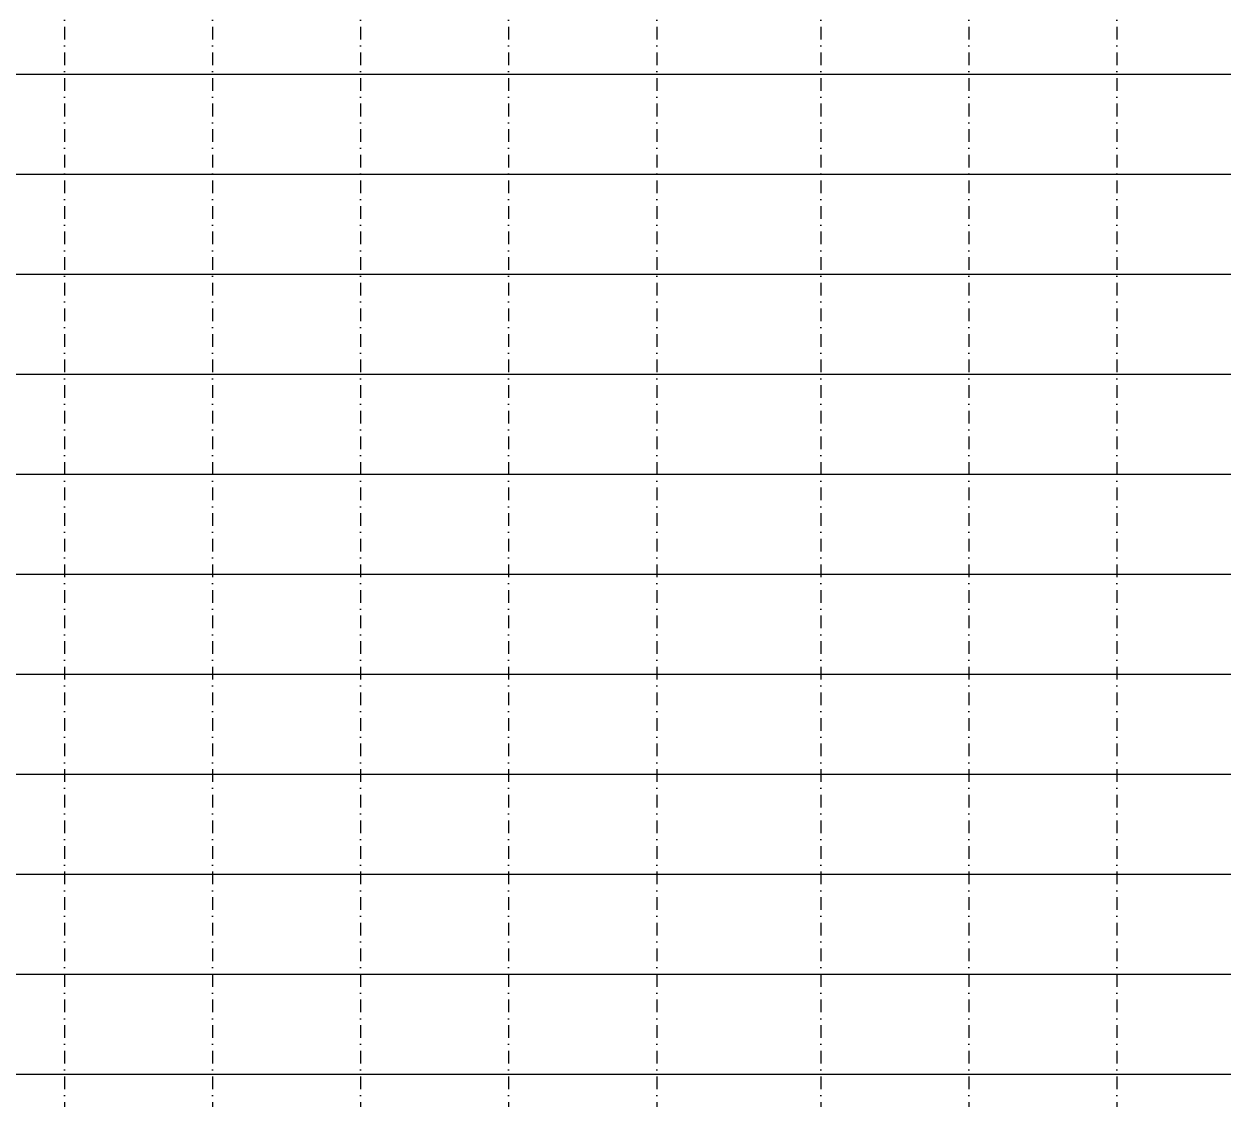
# Model space of a CAD drawing. Header units: metres. Extents: x -121 to 9872, y 3505 to 10721.
# Drawn here: x 1180 to 1780, y 8838 to 9375 of the extents above; entities that cross this region are included whole.
import ezdxf

# ---------------------------------------------------------------- set-up
doc = ezdxf.new("R2010")
doc.units = ezdxf.units.M
doc.linetypes.add('DASHDOT', pattern=[25.4, 12.7, -6.35, 0, -6.35])
doc.layers.add('Grade', color=9, linetype='Continuous')
doc.layers.add('Ind.Rot', color=8, linetype='DASHDOT')

msp = doc.modelspace()

# ---------------------------------------------------------------- linework, layer by layer
at = {"layer": 'Grade'}
for points in [[(0, 9350), (9859.453, 9350)], [(0, 9300), (9859.453, 9300)], [(0, 9250), (9859.453, 9250)], [(0, 9200), (9859.453, 9200)], [(0, 9150), (9859.453, 9150)], [(0, 9100), (9859.453, 9100)], [(0, 9050), (9859.453, 9050)], [(0, 9000), (9859.453, 9000)], [(0, 8950), (9859.453, 8950)], [(0, 8900), (9859.453, 8900)], [(0, 8850), (9859.453, 8850)]]:
    msp.add_lwpolyline(points, dxfattribs=at)
at = {"layer": 'Ind.Rot', "linetype": 'DASHDOT', "ltscale": 0.5}
for points in [[(1200.31, 10500), (1200.31, 8300)], [(1274.31, 10500), (1274.31, 8300)], [(1348.31, 10500), (1348.31, 8300)], [(1422.31, 10500), (1422.31, 8300)], [(1496.489, 10500), (1496.489, 8300)], [(1578.49, 10500), (1578.49, 8300)], [(1652.49, 10500), (1652.49, 8300)], [(1726.49, 10500), (1726.49, 8300)]]:
    msp.add_lwpolyline(points, dxfattribs=at)

doc.saveas('drawing.dxf')
